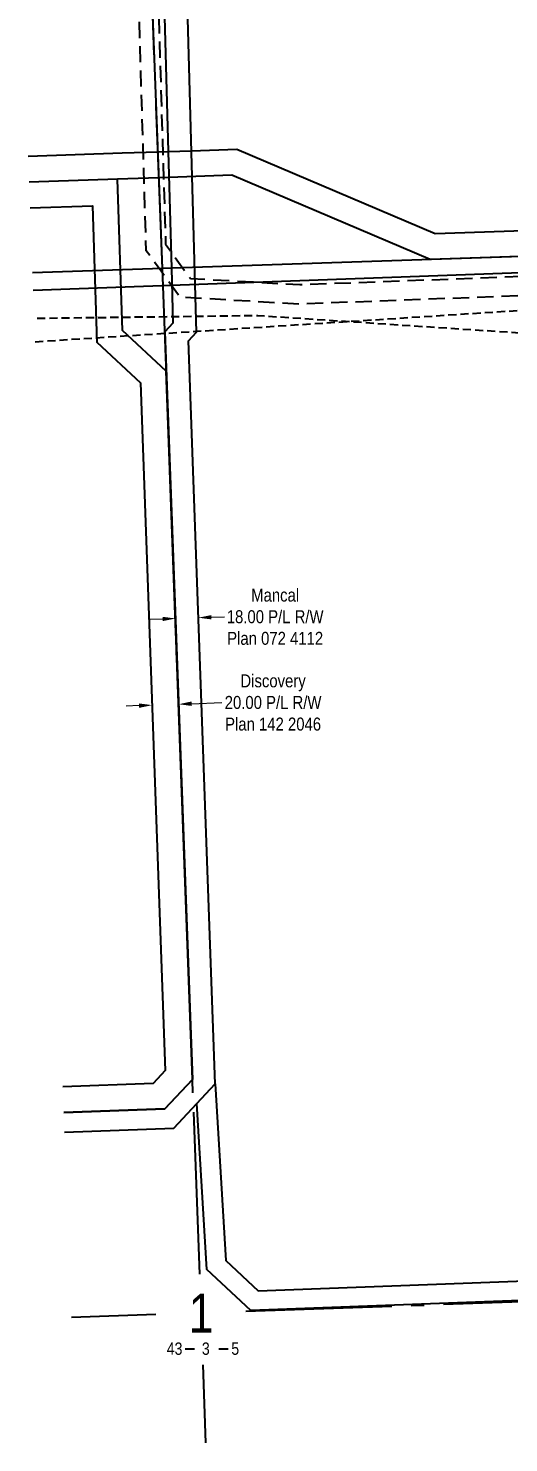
# Model space of a CAD drawing. Extents: x 665644 to 688844, y 5825051 to 5844826.
# Drawn here: x 682139 to 682508, y 5839561 to 5840652 of the extents above; entities that cross this region are included whole.
import ezdxf
from ezdxf.enums import TextEntityAlignment as Align

# ---------------------------------------------------------------- set-up
doc = ezdxf.new("R2010")
doc.units = 0
doc.header["$LTSCALE"] = 5
doc.header["$PDSIZE"] = 0.5
for name, pattern in [('foc-ACCESSROAD', [3.75, 2.5, -1.25]), ('foc-QUARTERLINE', [33, 25, -3, 2, -3]), ('UG_PIPE', [1.875, 1.25, -0.625])]:
    doc.linetypes.add(name, pattern=pattern)
doc.layers.get('Defpoints').update_dxf_attribs({"color": 9})
for name, color, linetype in [('10', 1, 'Continuous'), ('9', 3, 'Continuous'), ('AS-PIPE-UG', 44, 'UG_PIPE'), ('AS-POWER', 104, 'foc-POWER'), ('F-AR', 190, 'foc-ACCESSROAD'), ('F-RW', 190, 'Continuous'), ('L-SEC', 7, 'Continuous'), ('L-SECLBL', 7, 'Continuous'), ('L-SECQ', 8, 'foc-QUARTERLINE')]:
    doc.layers.add(name, color=color, linetype=linetype)
doc.layers.add('F-RW-T', color=190, linetype='Continuous', lineweight=9)
doc.styles.add('80CG', font='ARIALN.TTF', dxfattribs={"height": 10})
doc.styles.add('80L', font='ARIALN.TTF', dxfattribs={"height": 10})
doc.styles.add('foc-LtypeFont', font='ARIALN.TTF', dxfattribs={"height": 7.35})
doc.styles.add('SIMPLEX', font='ARIALN.TTF')
doc.linetypes.add('foc-POWER', pattern='A,6,-1,["P",foc-LtypeFont,S=0.2,R=0,X=-0.625,Y=-0.75],-1.24,4', length=12.24)
doc.linetypes.add('foc-POWER-NOLINE', pattern='A,0,-4,["P",foc-LtypeFont,S=0.2,R=0,X=-0.625,Y=-0.75],-8.24', length=12.24)
doc.dimstyles.new('Compass 5 000', dxfattribs={"dimscale": 5, "dimtxt": 9, "dimasz": 2, "dimexe": 0.2, "dimexo": 0.0625, "dimgap": 0.5, "dimtad": 0, "dimtih": 1, "dimtoh": 1, "dimzin": 0, "dimdsep": 46, "dimtxsty": '80CG', "dimcen": 0.1, "dimse1": 1, "dimse2": 1, "dimclrd": 256, "dimclrt": 256, "dimaunit": 1, "dimadec": 4, "dimazin": 0, "dimtfac": 0.06, "dimtofl": 0, "dimtmove": 0, "dimatfit": 1, "dimfxl": 0.2, "dimtolj": 1, "dimtzin": 0, "dimlwd": -1, "dimarcsym": 0})

# ---------------------------------------------------------------- blocks, each defined once
blk = doc.blocks.new('L-SECLBL')
at = {"layer": '9', "color": 7}
for p, q in [((-5.1, -27.8), (-12.3, -27.8)), ((20.7, -27.8), (13.5, -27.8))]:
    blk.add_line(p, q, dxfattribs=at)
at = {"layer": '10', "color": 2, "style": 'SIMPLEX'}
blk.add_attdef('SEC', text='', height=30, dxfattribs=at).set_placement((0, 0), align=Align.MIDDLE)
at = {"layer": '10', "color": 5, "style": '80L'}
blk.add_attdef('TWP', text='', height=9.5, dxfattribs=at).set_placement((-14.4, -27.4), align=Align.MIDDLE_RIGHT)
blk.add_attdef('RGE', text='', height=9.5, dxfattribs=at).set_placement((3.6, -27.4), align=Align.MIDDLE_CENTER)
blk.add_attdef('MER', text='', height=9.5, dxfattribs=at).set_placement((23.2, -27.4), align=Align.MIDDLE_LEFT)
blk = doc.blocks.new('*D1420')
at = {"layer": 'Defpoints', "color": 0, "transparency": 16777216}
for p in [(682269.5, 5840197.4), (682254.4, 5840126.2), (682272, 5840126.9)]:
    blk.add_point(p, dxfattribs=at)
at = {"layer": 'F-RW-T', "transparency": 16777216}
for p, q in [((682241.9, 5840196.4), (682231.9, 5840196.1)), ((682279.5, 5840197.8), (682289.5, 5840198.1))]:
    blk.add_line(p, q, dxfattribs=at)
for points in [[(682241.9, 5840198.1), (682242, 5840194.8), (682251.9, 5840196.8)], [(682279.4, 5840199.4), (682279.5, 5840196.1), (682269.5, 5840197.4)]]:
    blk.add_solid(points, dxfattribs=at)
at = {"layer": 'F-RW-T', "transparency": 16777216, "insert": (682328.6, 5840198.1), "char_height": 10, "attachment_point": 5, "style": '80CG'}
blk.add_mtext('\\A1;Mancal\\P18.00 P/L R/W\\PPlan 072 4112', dxfattribs=at)
blk = doc.blocks.new('*D1421')
at = {"layer": 'Defpoints', "color": 0, "transparency": 16777216}
for p in [(682254.3, 5840130.7), (682233.9, 5840127.4), (682254.4, 5840128.1)]:
    blk.add_point(p, dxfattribs=at)
at = {"layer": 'F-RW-T', "transparency": 16777216}
for p, q in [((682223.9, 5840129.6), (682213.9, 5840129.2)), ((682264.3, 5840131.1), (682287.5, 5840132))]:
    blk.add_line(p, q, dxfattribs=at)
for points in [[(682223.8, 5840131.3), (682223.9, 5840127.9), (682233.9, 5840130)], [(682264.2, 5840132.8), (682264.3, 5840129.4), (682254.3, 5840130.7)]]:
    blk.add_solid(points, dxfattribs=at)
at = {"layer": 'F-RW-T', "transparency": 16777216, "insert": (682327, 5840132), "char_height": 10, "attachment_point": 5, "style": '80CG'}
blk.add_mtext('\\A1;Discovery\\P20.00 P/L R/W\\PPlan 142 2046', dxfattribs=at)

msp = doc.modelspace()

# ---------------------------------------------------------------- linework, layer by layer
at = {"layer": 'AS-PIPE-UG', "flags": 128}
for points in [[(682143.844, 5840410.214), (683056.673, 5840469.311), (683253.647, 5840471.094), (683280.61, 5840362.548)], [(683012.653, 5840398.162), (682895.183, 5840391.659), (682315.377, 5840430.19), (682143.185, 5840428.026)]]:
    msp.add_lwpolyline(points, dxfattribs=at)
at = {"layer": 'AS-POWER', "linetype": 'foc-POWER-NOLINE', "flags": 128}
msp.add_lwpolyline([(682241.828, 5840466.563), (682217.458, 5841107.012)], dxfattribs=at)
at = {"layer": 'AS-POWER', "flags": 128}
msp.add_lwpolyline([(682142.375, 5840449.935), (683055.638, 5840483.094)], dxfattribs=at)
at = {"layer": 'F-AR', "flags": 128}
msp.add_lwpolyline([(682227.042, 5841053.827), (682244.23, 5840485.331), (682252.951, 5840473.31), (682263.323, 5840459.013), (682347.578, 5840454.194), (682764.288, 5840469.847), (682796.035, 5840427.525), (682827.645, 5840413.176), (683050.512, 5840420.568), (683051.073, 5840405.579), (682824.638, 5840398.068), (682786.339, 5840415.453), (682757.002, 5840454.563), (682347.431, 5840439.178), (682255.361, 5840444.444), (682240.81, 5840464.502), (682229.376, 5840480.261), (682212.053, 5841053.256)], close=True, dxfattribs=at)
at = {"layer": 'F-RW', "flags": 128}
for points in [[(682166.387, 5839800.742), (682250.601, 5839803.803), (682282.38, 5839838.047), (682261.825, 5840410.825), (682268.097, 5840417.587), (682264.795, 5840537.473), (682250.642, 5841053.296), (682283.318, 5841124.536), (682266.959, 5841132.038), (682232.535, 5841056.987), (682246.25, 5840556.909), (682248.721, 5840466.789), (682249.898, 5840424.448), (682243.628, 5840417.684), (682265.01, 5839841.501), (682243.767, 5839818.667), (682165.829, 5839815.823)], [(682138.552, 5840553.293), (682210.898, 5840555.863), (682238.4, 5840556.676), (682246.25, 5840556.909), (682264.157, 5840557.437), (682299.094, 5840558.615), (682451.716, 5840493.604), (682815.793, 5840505.875), (682870.012, 5840557.67), (682933.892, 5840559.825), (682934.548, 5840540.362), (682878.301, 5840537.964), (682824.072, 5840486.159), (682447.975, 5840473.487), (682295.341, 5840538.502), (682246.799, 5840536.867), (682239.163, 5840536.61), (682207.138, 5840535.543), (682139.293, 5840533.251)], [(682165.829, 5839815.823), (682243.767, 5839818.667), (682265.01, 5839841.501), (682244.75, 5840387.427), (682211.092, 5840418.812), (682207.138, 5840535.543), (682139.293, 5840533.251)], [(682140.032, 5840513.278), (682187.854, 5840514.885), (682191.378, 5840409.884), (682224.949, 5840378.465), (682243.95, 5839848.274), (682234.788, 5839838.333), (682165.091, 5839835.79)]]:
    msp.add_lwpolyline(points, dxfattribs=at)
msp.add_lwpolyline([(682268.263, 5839822.838), (682282.38, 5839838.047), (682290.532, 5839701.803), (682315.606, 5839678.574), (683077.25, 5839706.889), (683077.812, 5839691.9), (682309.964, 5839663.354), (682275.919, 5839694.893)], close=True, dxfattribs=at)
at = {"layer": 'L-SEC', "flags": 128}
for points in [[(683047.772, 5840493.697), (682241.828, 5840466.563)], [(682241.828, 5840466.563), (682141.884, 5840463.196)]]:
    msp.add_lwpolyline(points, dxfattribs=at)
at = {"layer": 'L-SECQ', "flags": 128}
for points in [[(682241.828, 5840466.563), (682212.726, 5841231.068)], [(682270.504, 5839691.279), (682241.828, 5840466.563)], [(683077.907, 5839689.361), (682306.06, 5839662.496)], [(682236.821, 5839660.11), (682171.671, 5839657.886)], [(682275.274, 5839561.364), (682273.077, 5839621.328)]]:
    msp.add_lwpolyline(points, dxfattribs=at)

# ---------------------------------------------------------------- block references
at = {"layer": 'L-SECLBL'}
msp.add_blockref('L-SECLBL', (682271.613, 5839661.297), dxfattribs=at).add_auto_attribs({'SEC': '1', 'TWP': '43', 'RGE': '3', 'MER': '5'})

# ---------------------------------------------------------------- dimensions: what is measured, and where the dimension line sits
at = {"layer": 'F-RW-T'}
dim = msp.add_aligned_dim(p1=(682254.443, 5840126.246), p2=(682272.015, 5840126.876), distance=70.583, text='Mancal\\P18.00 P/L R/W\\PPlan 072 4112', dimstyle='Compass 5 000', dxfattribs=at)
dim.commit()
dim.dimension.update_dxf_attribs({"geometry": '*D1420', "text_midpoint": (682328.557, 5840198.132)})
dim = msp.add_linear_dim(base=(682254.277, 5840130.72), p1=(682233.947, 5840127.378), p2=(682254.373, 5840128.136), angle=2.125256, text='Discovery\\P20.00 P/L R/W\\PPlan 142 2046', dimstyle='Compass 5 000', dxfattribs=at)
dim.commit()
dim.dimension.update_dxf_attribs({"geometry": '*D1421', "text_midpoint": (682327.021, 5840131.952), "dimtype": 161})

doc.saveas('drawing.dxf')
